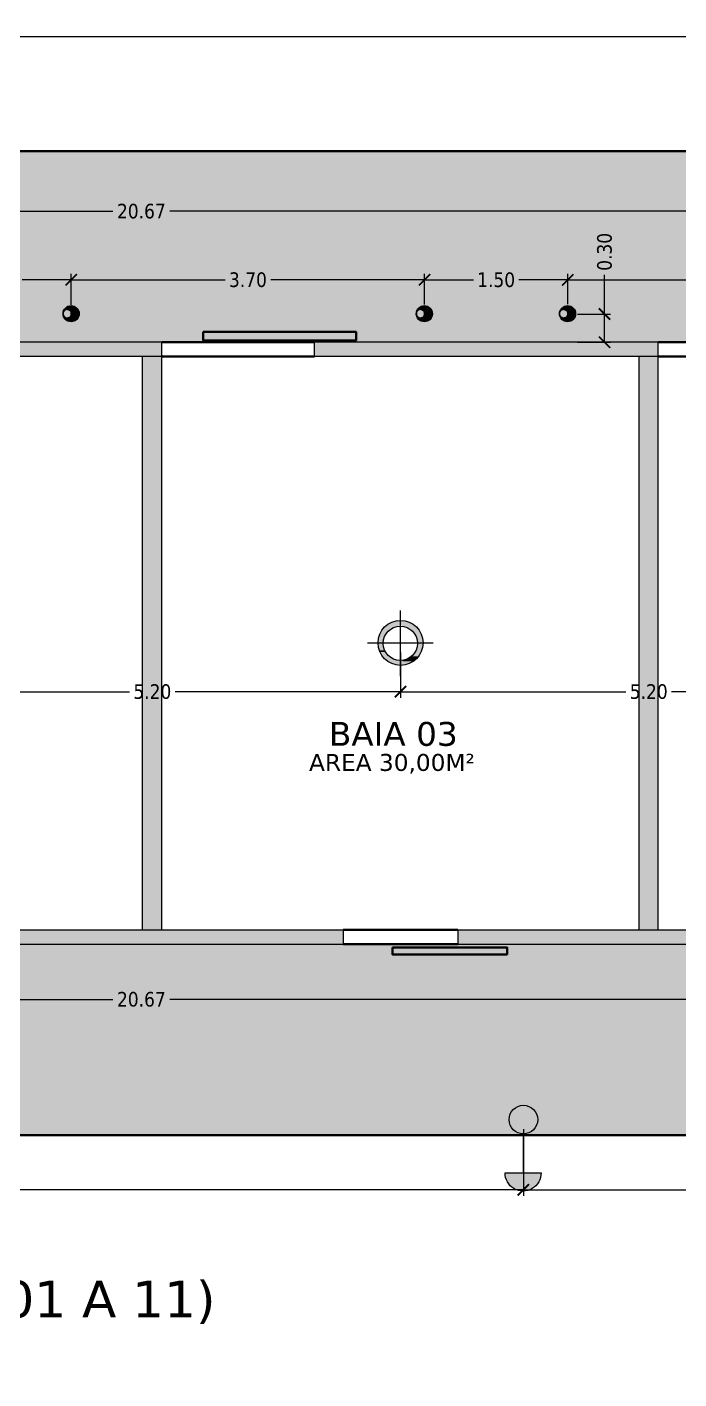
# Model space of a CAD drawing. Header units: millimetres. Extents: x 2543 to 3089, y 1295 to 1485.
# Drawn here: x 2900.89 to 2907.72, y 1409.24 to 1423.4 of the extents above; entities that cross this region are included whole.
import ezdxf

# ---------------------------------------------------------------- set-up
doc = ezdxf.new("R2010")
doc.units = ezdxf.units.MM
doc.layers.get('Defpoints').update_dxf_attribs({"lineweight": 0})
for name, color, linetype, lineweight in [('AF-Indicação coluna', 5, 'Continuous', 20), ('ARQ. Linha Grossa', 5, 'Continuous', 40), ('ARQ. Texto', 7, 'Continuous', 0)]:
    doc.layers.add(name, color=color, linetype=linetype, lineweight=lineweight)
doc.layers.add('ARQ. Hachura', color=7, linetype='Continuous', lineweight=0, true_color=0x9e9e9e)
doc.layers.add('PDF_IM- LUMINOTÉCNICO', color=7, linetype='Continuous', true_color=0xa500a5)
doc.styles.add('NICAZA', font='verdana.ttf', dxfattribs={"width": 0.85})
doc.styles.get("Standard").update_dxf_attribs({"font": 'arial.ttf'})
doc.dimstyles.new('esc-100', dxfattribs={"dimscale": 0.85, "dimtxt": 0.18, "dimasz": 0.14, "dimexe": 0.075, "dimexo": 0.12, "dimgap": 0.06, "dimtad": 0, "dimzin": 0, "dimdsep": 46, "dimtxsty": 'NICAZA', "dimblk": 'ARCHTICK', "dimcen": 0.09, "dimclrd": 7, "dimclre": 7, "dimclrt": 7, "dimadec": 1, "dimazin": 0, "dimtfac": 1, "dimtofl": 0, "dimtmove": 0, "dimatfit": 3, "dimfxl": 1, "dimtolj": 1, "dimtzin": 0, "dimarcsym": 0})

# ---------------------------------------------------------------- blocks, each defined once
blk = doc.blocks.new('_ArchTick')
at = {"color": 0, "linetype": 'ByBlock', "const_width": 0.15}
blk.add_lwpolyline([(-0.5, -0.5), (0.5, 0.5)], dxfattribs=at)
blk = doc.blocks.new('*D33')
at = {"layer": 'AF-Indicação coluna', "color": 7, "lineweight": -2, "transparency": 16777216}
for p, q in [((2891.75, 1420.197), (2891.75, 1421.531)), ((2912.424, 1420.634), (2912.424, 1421.531)), ((2891.75, 1421.467), (2901.789, 1421.467)), ((2912.424, 1421.467), (2902.385, 1421.467))]:
    blk.add_line(p, q, dxfattribs=at)
at = {"layer": 'Defpoints', "color": 0, "transparency": 16777216}
for p in [(2891.75, 1421.467), (2912.424, 1420.532), (2891.75, 1420.095)]:
    blk.add_point(p, dxfattribs=at)
at = {"layer": 'AF-Indicação coluna', "color": 7, "lineweight": -2, "transparency": 16777216, "xscale": 0.119, "yscale": 0.119, "zscale": 0.119, "rotation": 180}
blk.add_blockref('_ArchTick', (2891.75, 1421.467), dxfattribs=at)
at = {"layer": 'AF-Indicação coluna', "color": 7, "lineweight": -2, "transparency": 16777216, "xscale": 0.119, "yscale": 0.119, "zscale": 0.119}
blk.add_blockref('_ArchTick', (2912.424, 1421.467), dxfattribs=at)
at = {"layer": 'AF-Indicação coluna', "color": 7, "transparency": 16777216, "insert": (2902.087, 1421.467), "char_height": 0.153, "attachment_point": 5, "style": 'NICAZA'}
blk.add_mtext('\\A1;20.67', dxfattribs=at)
blk = doc.blocks.new('luminaria psio')
at = {"layer": 'PDF_IM- LUMINOTÉCNICO', "transparency": 33554559}
blk.add_hatch(color=256, dxfattribs=at).paths.add_polyline_path([(0.111, 0.515), (-0.102, 0.515), (-0.135, 0.499), (-0.167, 0.499), (-0.298, 0.434), (-0.429, 0.303), (-0.445, 0.27), (-0.445, 0.254), (-0.462, 0.254), (-0.462, 0.221), (-0.478, 0.205), (-0.478, 0.172), (-0.495, 0.172), (-0.495, 0.123), (-0.511, 0.106), (-0.511, 0.074), (-0.495, 0.106), (-0.478, 0.123), (-0.478, 0.156), (-0.462, 0.172), (-0.445, 0.172), (-0.445, 0.188), (-0.429, 0.205), (-0.413, 0.205), (-0.38, 0.237), (-0.364, 0.237), (-0.364, 0.254), (-0.331, 0.254), (-0.315, 0.27), (-0.184, 0.27), (-0.167, 0.254), (-0.135, 0.254), (-0.135, 0.237), (-0.118, 0.237), (-0.086, 0.221), (-0.086, 0.205), (-0.069, 0.205), (-0.02, 0.156), (-0.02, 0.139), (-0.004, 0.123), (-0.004, 0.106), (0.013, 0.074), (0.013, -0.074), (-0.004, -0.09), (-0.004, -0.123), (-0.036, -0.155), (-0.036, -0.172), (-0.069, -0.204), (-0.086, -0.204), (-0.086, -0.221), (-0.118, -0.221), (-0.135, -0.237), (-0.167, -0.253), (-0.184, -0.253), (-0.216, -0.27), (-0.282, -0.27), (-0.315, -0.253), (-0.331, -0.253), (-0.364, -0.237), (-0.38, -0.221), (-0.396, -0.221), (-0.413, -0.204), (-0.429, -0.204), (-0.445, -0.188), (-0.445, -0.172), (-0.478, -0.139), (-0.478, -0.123), (-0.495, -0.106), (-0.495, -0.09), (-0.511, -0.074), (-0.511, -0.106), (-0.495, -0.123), (-0.495, -0.155), (-0.478, -0.172), (-0.478, -0.204), (-0.462, -0.221), (-0.462, -0.237), (-0.445, -0.253), (-0.445, -0.27), (-0.429, -0.303), (-0.396, -0.319), (-0.38, -0.352), (-0.347, -0.368), (-0.331, -0.401), (-0.135, -0.499), (-0.102, -0.499), (-0.069, -0.515), (0.078, -0.515), (0.111, -0.499), (0.144, -0.499), (0.307, -0.417), (0.356, -0.368), (0.389, -0.352), (0.405, -0.319), (0.422, -0.303), (0.438, -0.27), (0.454, -0.27), (0.454, -0.237), (0.471, -0.237), (0.471, -0.204), (0.487, -0.204), (0.487, -0.155), (0.503, -0.139), (0.503, -0.09), (0.52, -0.074), (0.52, 0.074), (0.503, 0.106), (0.503, 0.156), (0.487, 0.172), (0.487, 0.205), (0.471, 0.205), (0.471, 0.237), (0.454, 0.254), (0.454, 0.27), (0.438, 0.27), (0.405, 0.335), (0.356, 0.385), (0.323, 0.401), (0.307, 0.434), (0.176, 0.499), (0.144, 0.499)])
at = {"layer": 'PDF_IM- LUMINOTÉCNICO', "lineweight": 18}
blk.add_lwpolyline([(0.013, 0.008), (0.013, 0.057), (-0.004, 0.106), (-0.02, 0.156), (-0.053, 0.188), (-0.086, 0.221), (-0.135, 0.254), (-0.184, 0.27), (-0.233, 0.27), (-0.282, 0.27), (-0.331, 0.254), (-0.38, 0.237), (-0.429, 0.205), (-0.462, 0.172), (-0.478, 0.123), (-0.511, 0.074), (-0.511, 0.025), (-0.511, -0.024), (-0.511, -0.074), (-0.478, -0.123), (-0.462, -0.155), (-0.429, -0.204), (-0.38, -0.221), (-0.331, -0.253), (-0.282, -0.27), (-0.233, -0.27), (-0.184, -0.253), (-0.135, -0.237), (-0.086, -0.221), (-0.053, -0.188), (-0.02, -0.139), (-0.004, -0.09), (0.013, -0.041)], close=True, dxfattribs=at)
at = {"layer": 'PDF_IM- LUMINOTÉCNICO', "lineweight": 0}
for points in [[(-0.511, 0.074), (-0.511, 0.074), (-0.511, 0.074)], [(-0.511, 0.074), (-0.511, 0.074), (-0.511, 0.074)], [(0.454, 0.27), (-0.233, 0.27), (0.454, 0.27)], [(0.454, 0.27), (-0.216, 0.27), (0.454, 0.27)], [(0.454, 0.254), (-0.167, 0.254), (0.454, 0.254)], [(0.471, 0.237), (-0.135, 0.237), (0.471, 0.237)], [(-0.511, -0.024), (-0.511, -0.024), (-0.511, -0.024)], [(-0.511, -0.024), (-0.511, -0.024), (-0.511, -0.024)], [(-0.511, -0.074), (-0.511, -0.074), (-0.511, -0.074)], [(-0.511, -0.074), (-0.511, -0.074), (-0.511, -0.074)], [(-0.495, -0.09), (-0.511, -0.074), (-0.495, -0.09)], [(0.454, -0.27), (-0.216, -0.27), (0.454, -0.27)], [(0.454, -0.253), (-0.167, -0.253), (0.454, -0.253)], [(0.471, -0.221), (-0.086, -0.221), (0.471, -0.221)], [(0.52, -0.024), (0.013, -0.024), (0.52, -0.024)]]:
    blk.add_lwpolyline(points, dxfattribs=at)
at = {"layer": 'PDF_IM- LUMINOTÉCNICO', "lineweight": 18}
blk.add_circle((0, 0), 0.52, dxfattribs=at)
blk = doc.blocks.new('*D39')
at = {"color": 7, "lineweight": -2, "transparency": 16777216}
for p, q in [((2899.853, 1420.493), (2899.853, 1420.813)), ((2901.353, 1420.489), (2901.353, 1420.813)), ((2899.853, 1420.749), (2900.367, 1420.749)), ((2901.353, 1420.749), (2900.84, 1420.749))]:
    blk.add_line(p, q, dxfattribs=at)
at = {"layer": 'Defpoints', "color": 0, "transparency": 16777216}
for p in [(2901.353, 1420.749), (2899.853, 1420.391), (2901.353, 1420.387)]:
    blk.add_point(p, dxfattribs=at)
at = {"color": 7, "lineweight": -2, "transparency": 16777216, "xscale": 0.119, "yscale": 0.119, "zscale": 0.119, "rotation": 180}
blk.add_blockref('_ArchTick', (2899.853, 1420.749), dxfattribs=at)
at = {"color": 7, "lineweight": -2, "transparency": 16777216, "xscale": 0.119, "yscale": 0.119, "zscale": 0.119}
blk.add_blockref('_ArchTick', (2901.353, 1420.749), dxfattribs=at)
at = {"color": 7, "transparency": 16777216, "insert": (2900.603, 1420.749), "char_height": 0.153, "attachment_point": 5, "style": 'NICAZA'}
blk.add_mtext('\\A1;1.50', dxfattribs=at)
blk = doc.blocks.new('*D40')
at = {"color": 7, "lineweight": -2, "transparency": 16777216}
for p, q in [((2901.353, 1420.497), (2901.353, 1420.813)), ((2905.053, 1420.492), (2905.053, 1420.813)), ((2901.353, 1420.749), (2902.963, 1420.749)), ((2905.053, 1420.749), (2903.444, 1420.749))]:
    blk.add_line(p, q, dxfattribs=at)
at = {"layer": 'Defpoints', "color": 0, "transparency": 16777216}
for p in [(2905.053, 1420.749), (2901.353, 1420.395), (2905.053, 1420.39)]:
    blk.add_point(p, dxfattribs=at)
at = {"color": 7, "lineweight": -2, "transparency": 16777216, "xscale": 0.119, "yscale": 0.119, "zscale": 0.119, "rotation": 180}
blk.add_blockref('_ArchTick', (2901.353, 1420.749), dxfattribs=at)
at = {"color": 7, "lineweight": -2, "transparency": 16777216, "xscale": 0.119, "yscale": 0.119, "zscale": 0.119}
blk.add_blockref('_ArchTick', (2905.053, 1420.749), dxfattribs=at)
at = {"color": 7, "transparency": 16777216, "insert": (2903.203, 1420.749), "char_height": 0.153, "attachment_point": 5, "style": 'NICAZA'}
blk.add_mtext('\\A1;3.70', dxfattribs=at)
blk = doc.blocks.new('*D41')
at = {"color": 7, "lineweight": -2, "transparency": 16777216}
for p, q in [((2905.053, 1420.501), (2905.053, 1420.813)), ((2906.553, 1420.497), (2906.553, 1420.813)), ((2905.053, 1420.749), (2905.567, 1420.749)), ((2906.553, 1420.749), (2906.04, 1420.749))]:
    blk.add_line(p, q, dxfattribs=at)
at = {"layer": 'Defpoints', "color": 0, "transparency": 16777216}
for p in [(2906.553, 1420.749), (2905.053, 1420.399), (2906.553, 1420.395)]:
    blk.add_point(p, dxfattribs=at)
at = {"color": 7, "lineweight": -2, "transparency": 16777216, "xscale": 0.119, "yscale": 0.119, "zscale": 0.119, "rotation": 180}
blk.add_blockref('_ArchTick', (2905.053, 1420.749), dxfattribs=at)
at = {"color": 7, "lineweight": -2, "transparency": 16777216, "xscale": 0.119, "yscale": 0.119, "zscale": 0.119}
blk.add_blockref('_ArchTick', (2906.553, 1420.749), dxfattribs=at)
at = {"color": 7, "transparency": 16777216, "insert": (2905.803, 1420.749), "char_height": 0.153, "attachment_point": 5, "style": 'NICAZA'}
blk.add_mtext('\\A1;1.50', dxfattribs=at)
blk = doc.blocks.new('*D42')
at = {"color": 7, "lineweight": -2, "transparency": 16777216}
for p, q in [((2906.553, 1420.493), (2906.553, 1420.813)), ((2910.251, 1420.496), (2910.251, 1420.813)), ((2906.553, 1420.749), (2908.161, 1420.749)), ((2910.251, 1420.749), (2908.643, 1420.749))]:
    blk.add_line(p, q, dxfattribs=at)
at = {"layer": 'Defpoints', "color": 0, "transparency": 16777216}
for p in [(2910.251, 1420.749), (2906.553, 1420.391), (2910.251, 1420.394)]:
    blk.add_point(p, dxfattribs=at)
at = {"color": 7, "lineweight": -2, "transparency": 16777216, "xscale": 0.119, "yscale": 0.119, "zscale": 0.119, "rotation": 180}
blk.add_blockref('_ArchTick', (2906.553, 1420.749), dxfattribs=at)
at = {"color": 7, "lineweight": -2, "transparency": 16777216, "xscale": 0.119, "yscale": 0.119, "zscale": 0.119}
blk.add_blockref('_ArchTick', (2910.251, 1420.749), dxfattribs=at)
at = {"color": 7, "transparency": 16777216, "insert": (2908.402, 1420.749), "char_height": 0.153, "attachment_point": 5, "style": 'NICAZA'}
blk.add_mtext('\\A1;3.70', dxfattribs=at)
blk = doc.blocks.new('*D60')
at = {"color": 7, "lineweight": -2, "transparency": 16777216}
for p, q in [((2906.938, 1420.391), (2906.938, 1420.8)), ((2906.655, 1420.391), (2907.002, 1420.391)), ((2906.938, 1420.095), (2906.938, 1420.391)), ((2906.654, 1420.095), (2907.002, 1420.095))]:
    blk.add_line(p, q, dxfattribs=at)
at = {"layer": 'Defpoints', "color": 0, "transparency": 16777216}
for p in [(2906.553, 1420.391), (2906.552, 1420.095), (2906.938, 1420.095)]:
    blk.add_point(p, dxfattribs=at)
at = {"color": 7, "lineweight": -2, "transparency": 16777216, "xscale": 0.119, "yscale": 0.119, "zscale": 0.119}
for p, rotation in [((2906.938, 1420.391), 90), ((2906.938, 1420.095), 270)]:
    blk.add_blockref('_ArchTick', p, dxfattribs=dict(at, rotation=rotation))
at = {"color": 7, "transparency": 16777216, "insert": (2906.938, 1421.042), "char_height": 0.153, "attachment_point": 5, "rotation": 90, "style": 'NICAZA'}
blk.add_mtext('\\A1;0.30', dxfattribs=at)
blk = doc.blocks.new('*D63')
at = {"color": 7, "lineweight": -2, "transparency": 16777216}
for p, q in [((2891.905, 1411.857), (2891.905, 1411.16)), ((2906.088, 1411.857), (2906.088, 1411.16)), ((2891.905, 1411.224), (2898.703, 1411.224)), ((2906.088, 1411.224), (2899.29, 1411.224))]:
    blk.add_line(p, q, dxfattribs=at)
at = {"layer": 'Defpoints', "color": 0, "transparency": 16777216}
for p in [(2891.905, 1411.959), (2906.088, 1411.959), (2906.088, 1411.224)]:
    blk.add_point(p, dxfattribs=at)
at = {"color": 7, "lineweight": -2, "transparency": 16777216, "xscale": 0.119, "yscale": 0.119, "zscale": 0.119, "rotation": 180}
blk.add_blockref('_ArchTick', (2891.905, 1411.224), dxfattribs=at)
at = {"color": 7, "lineweight": -2, "transparency": 16777216, "xscale": 0.119, "yscale": 0.119, "zscale": 0.119}
blk.add_blockref('_ArchTick', (2906.088, 1411.224), dxfattribs=at)
at = {"color": 7, "transparency": 16777216, "insert": (2898.996, 1411.224), "char_height": 0.153, "attachment_point": 5, "style": 'NICAZA'}
blk.add_mtext('\\A1;14.18', dxfattribs=at)
blk = doc.blocks.new('*D65')
at = {"color": 7, "lineweight": -2, "transparency": 16777216}
for p, q in [((2906.088, 1411.857), (2906.088, 1411.16)), ((2920.425, 1411.857), (2920.425, 1411.16)), ((2906.088, 1411.224), (2912.962, 1411.224)), ((2920.425, 1411.224), (2913.551, 1411.224))]:
    blk.add_line(p, q, dxfattribs=at)
at = {"layer": 'Defpoints', "color": 0, "transparency": 16777216}
for p in [(2906.088, 1411.959), (2920.425, 1411.959), (2920.425, 1411.224)]:
    blk.add_point(p, dxfattribs=at)
at = {"color": 7, "lineweight": -2, "transparency": 16777216, "xscale": 0.119, "yscale": 0.119, "zscale": 0.119, "rotation": 180}
blk.add_blockref('_ArchTick', (2906.088, 1411.224), dxfattribs=at)
at = {"color": 7, "lineweight": -2, "transparency": 16777216, "xscale": 0.119, "yscale": 0.119, "zscale": 0.119}
blk.add_blockref('_ArchTick', (2920.425, 1411.224), dxfattribs=at)
at = {"color": 7, "transparency": 16777216, "insert": (2913.256, 1411.224), "char_height": 0.153, "attachment_point": 5, "style": 'NICAZA'}
blk.add_mtext('\\A1;14.34', dxfattribs=at)
blk = doc.blocks.new('*D72')
at = {"layer": 'AF-Indicação coluna', "color": 7, "lineweight": -2, "transparency": 16777216}
for p, q in [((2891.75, 1413.693), (2891.75, 1413.153)), ((2891.75, 1413.217), (2901.788, 1413.217)), ((2912.423, 1413.217), (2902.385, 1413.217)), ((2912.423, 1413.256), (2912.423, 1413.153))]:
    blk.add_line(p, q, dxfattribs=at)
at = {"layer": 'Defpoints', "color": 0, "transparency": 16777216}
for p in [(2891.75, 1413.795), (2912.423, 1413.358), (2891.75, 1413.217)]:
    blk.add_point(p, dxfattribs=at)
at = {"layer": 'AF-Indicação coluna', "color": 7, "lineweight": -2, "transparency": 16777216, "xscale": 0.119, "yscale": 0.119, "zscale": 0.119, "rotation": 180}
blk.add_blockref('_ArchTick', (2891.75, 1413.217), dxfattribs=at)
at = {"layer": 'AF-Indicação coluna', "color": 7, "lineweight": -2, "transparency": 16777216, "xscale": 0.119, "yscale": 0.119, "zscale": 0.119}
blk.add_blockref('_ArchTick', (2912.423, 1413.217), dxfattribs=at)
at = {"layer": 'AF-Indicação coluna', "color": 7, "transparency": 16777216, "insert": (2902.087, 1413.217), "char_height": 0.153, "attachment_point": 5, "style": 'NICAZA'}
blk.add_mtext('\\A1;20.67', dxfattribs=at)
blk = doc.blocks.new('*D76')
at = {"color": 7, "lineweight": -2, "transparency": 16777216}
for p, q in [((2891.75, 1422.197), (2891.75, 1423.358)), ((2949.1, 1422.197), (2949.1, 1423.358)), ((2891.75, 1423.295), (2920.129, 1423.295)), ((2949.1, 1423.295), (2920.722, 1423.295))]:
    blk.add_line(p, q, dxfattribs=at)
at = {"layer": 'Defpoints', "color": 0, "transparency": 16777216}
for p in [(2949.1, 1423.295), (2891.75, 1422.095), (2949.1, 1422.095)]:
    blk.add_point(p, dxfattribs=at)
at = {"color": 7, "lineweight": -2, "transparency": 16777216, "xscale": 0.119, "yscale": 0.119, "zscale": 0.119, "rotation": 180}
blk.add_blockref('_ArchTick', (2891.75, 1423.295), dxfattribs=at)
at = {"color": 7, "lineweight": -2, "transparency": 16777216, "xscale": 0.119, "yscale": 0.119, "zscale": 0.119}
blk.add_blockref('_ArchTick', (2949.1, 1423.295), dxfattribs=at)
at = {"color": 7, "transparency": 16777216, "insert": (2920.425, 1423.295), "char_height": 0.153, "attachment_point": 5, "style": 'NICAZA'}
blk.add_mtext('\\A1;57.35', dxfattribs=at)
blk = doc.blocks.new('arandela')
at = {"layer": 'PDF_IM- LUMINOTÉCNICO', "transparency": 33554559}
blk.add_hatch(color=256, dxfattribs=at).paths.add_polyline_path([(1.211, 0.507), (1.096, 0.507), (1.096, -0.524), (1.178, -0.524), (1.211, -0.507), (1.243, -0.507), (1.407, -0.425), (1.456, -0.376), (1.489, -0.36), (1.505, -0.327), (1.521, -0.311), (1.538, -0.278), (1.571, -0.245), (1.571, -0.213), (1.603, -0.147), (1.603, -0.115), (1.62, -0.082), (1.62, 0.065), (1.603, 0.098), (1.603, 0.131), (1.571, 0.196), (1.571, 0.229), (1.538, 0.262), (1.505, 0.327), (1.456, 0.376), (1.423, 0.393), (1.407, 0.425), (1.276, 0.491), (1.243, 0.491)])
at = {"layer": 'PDF_IM- LUMINOTÉCNICO', "lineweight": 18}
blk.add_lwpolyline([(1.096, -0.524), (1.096, 0.507, -1.019027)], format="xyb", close=True, dxfattribs=at)
blk.add_lwpolyline([(1.096, 0), (0, 0)], dxfattribs=at)
blk = doc.blocks.new('PONTOLUZTETO')
at = {"layer": 'PDF_IM- LUMINOTÉCNICO', "transparency": 33554559}
h = blk.add_hatch(color=256, dxfattribs=at)
h.paths.add_polyline_path([(0.262, -0.393), (0.278, -0.36), (0.294, -0.36), (0.294, -0.344), (0.311, -0.344), (0.393, -0.262), (0.393, -0.245), (0.409, -0.229), (0.409, -0.213), (0.425, -0.196), (0.442, -0.164), (0.442, -0.131), (0.458, -0.131), (0.458, -0.049), (0.474, -0.033), (0.474, 0.033), (0.458, 0.065), (0.458, 0.131), (0.442, 0.147), (0.442, 0.18), (0.425, 0.196), (0.409, 0.229), (0.409, 0.245), (0.376, 0.278), (0.376, 0.294), (0.344, 0.327), (0.327, 0.327), (0.327, 0.344), (0.311, 0.36), (0.294, 0.36), (0.294, 0.376), (0.278, 0.376), (0.262, 0.393), (0.131, 0.458), (0.098, 0.458), (0.065, 0.474), (-0.065, 0.474), (-0.098, 0.458), (-0.131, 0.458), (-0.229, 0.409), (-0.245, 0.393), (-0.278, 0.376), (-0.294, 0.376), (-0.294, 0.36), (-0.311, 0.36), (-0.311, 0.344), (-0.327, 0.344), (-0.327, 0.327), (-0.344, 0.327), (-0.344, 0.311), (-0.36, 0.311), (-0.376, 0.294), (-0.376, 0.262), (-0.393, 0.262), (-0.393, 0.245), (-0.409, 0.229), (-0.425, 0.196), (-0.425, 0.18), (-0.442, 0.164), (-0.442, 0.115), (-0.458, 0.098), (-0.458, -0.098), (-0.442, -0.115), (-0.442, -0.164), (-0.425, -0.164), (-0.425, -0.196), (-0.393, -0.229), (-0.393, -0.245), (-0.376, -0.262), (-0.376, -0.278), (-0.36, -0.294), (-0.344, -0.294), (-0.344, -0.311), (-0.327, -0.327), (-0.311, -0.327), (-0.311, -0.344), (-0.294, -0.344), (-0.294, -0.36), (-0.278, -0.36), (-0.229, -0.409), (-0.196, -0.425), (-0.164, -0.425), (-0.098, -0.458), (0.098, -0.458), (0.164, -0.425), (0.196, -0.425)])
h.paths.add_polyline_path([(-0.049, -0.36), (-0.065, -0.344), (-0.098, -0.344), (-0.131, -0.327), (-0.147, -0.327), (-0.18, -0.311), (-0.196, -0.294), (-0.213, -0.294), (-0.278, -0.229), (-0.278, -0.213), (-0.294, -0.213), (-0.311, -0.196), (-0.327, -0.164), (-0.327, -0.131), (-0.344, -0.131), (-0.344, -0.082), (-0.36, -0.065), (-0.36, 0.065), (-0.344, 0.098), (-0.344, 0.131), (-0.327, 0.147), (-0.327, 0.18), (-0.311, 0.196), (-0.294, 0.229), (-0.278, 0.229), (-0.278, 0.245), (-0.262, 0.262), (-0.245, 0.262), (-0.229, 0.278), (-0.229, 0.294), (-0.213, 0.311), (-0.196, 0.311), (-0.18, 0.327), (-0.147, 0.327), (-0.147, 0.344), (-0.131, 0.344), (-0.098, 0.36), (-0.049, 0.36), (-0.016, 0.376), (0.016, 0.376), (0.049, 0.36), (0.098, 0.36), (0.131, 0.344), (0.164, 0.344), (0.164, 0.327), (0.18, 0.327), (0.196, 0.311), (0.213, 0.311), (0.229, 0.294), (0.229, 0.278), (0.262, 0.262), (0.294, 0.229), (0.311, 0.196), (0.327, 0.18), (0.327, 0.164), (0.344, 0.147), (0.344, 0.115), (0.36, 0.098), (0.36, -0.098), (0.344, -0.115), (0.344, -0.131), (0.311, -0.196), (0.262, -0.245), (0.262, -0.262), (0.229, -0.278), (0.213, -0.294), (0.196, -0.294), (0.164, -0.327), (0.131, -0.327), (0.098, -0.344), (0.082, -0.344), (0.049, -0.36)], flags=0)
at = {"layer": 'PDF_IM- LUMINOTÉCNICO', "lineweight": 18}
for points in [[(0, -0.687), (0, 0.687)], [(0.687, 0), (-0.687, 0)]]:
    blk.add_lwpolyline(points, dxfattribs=at)
at = {"layer": 'PDF_IM- LUMINOTÉCNICO', "lineweight": 0}
for points in [[(-0.327, -0.164), (-0.442, -0.164), (-0.327, -0.164)], [(0.294, -0.36), (0.049, -0.36), (0.294, -0.36)], [(0.327, -0.327), (0.164, -0.327), (0.327, -0.327)], [(0.36, -0.294), (0.213, -0.294), (0.36, -0.294)]]:
    blk.add_lwpolyline(points, dxfattribs=at)
at = {"layer": 'PDF_IM- LUMINOTÉCNICO', "lineweight": 18}
for centre, radius in [((0.003, 0.008), 0.471), ((-0.001, -0.002), 0.361)]:
    blk.add_circle(centre, radius, dxfattribs=at)
blk = doc.blocks.new('*D89')
at = {"color": 7, "lineweight": -2, "transparency": 16777216}
for p, q in [((2899.602, 1416.847), (2899.602, 1416.374)), ((2904.802, 1416.847), (2904.802, 1416.374)), ((2899.602, 1416.438), (2901.962, 1416.438)), ((2904.802, 1416.438), (2902.442, 1416.438))]:
    blk.add_line(p, q, dxfattribs=at)
at = {"layer": 'Defpoints', "color": 0, "transparency": 16777216}
for p in [(2899.602, 1416.949), (2904.802, 1416.949), (2904.802, 1416.438)]:
    blk.add_point(p, dxfattribs=at)
at = {"color": 7, "lineweight": -2, "transparency": 16777216, "xscale": 0.119, "yscale": 0.119, "zscale": 0.119, "rotation": 180}
blk.add_blockref('_ArchTick', (2899.602, 1416.438), dxfattribs=at)
at = {"color": 7, "lineweight": -2, "transparency": 16777216, "xscale": 0.119, "yscale": 0.119, "zscale": 0.119}
blk.add_blockref('_ArchTick', (2904.802, 1416.438), dxfattribs=at)
at = {"color": 7, "transparency": 16777216, "insert": (2902.202, 1416.438), "char_height": 0.153, "attachment_point": 5, "style": 'NICAZA'}
blk.add_mtext('\\A1;5.20', dxfattribs=at)
blk = doc.blocks.new('*D90')
at = {"color": 7, "lineweight": -2, "transparency": 16777216}
for p, q in [((2904.8, 1416.842), (2904.8, 1416.374)), ((2910.002, 1416.847), (2910.002, 1416.374)), ((2904.8, 1416.438), (2907.161, 1416.438)), ((2910.002, 1416.438), (2907.641, 1416.438))]:
    blk.add_line(p, q, dxfattribs=at)
at = {"layer": 'Defpoints', "color": 0, "transparency": 16777216}
for p in [(2904.8, 1416.944), (2910.002, 1416.949), (2910.002, 1416.438)]:
    blk.add_point(p, dxfattribs=at)
at = {"color": 7, "lineweight": -2, "transparency": 16777216, "xscale": 0.119, "yscale": 0.119, "zscale": 0.119, "rotation": 180}
blk.add_blockref('_ArchTick', (2904.8, 1416.438), dxfattribs=at)
at = {"color": 7, "lineweight": -2, "transparency": 16777216, "xscale": 0.119, "yscale": 0.119, "zscale": 0.119}
blk.add_blockref('_ArchTick', (2910.002, 1416.438), dxfattribs=at)
at = {"color": 7, "transparency": 16777216, "insert": (2907.401, 1416.438), "char_height": 0.153, "attachment_point": 5, "style": 'NICAZA'}
blk.add_mtext('\\A1;5.20', dxfattribs=at)

msp = doc.modelspace()

# ---------------------------------------------------------------- hatches: boundary and pattern name
at = {"layer": 'ARQ. Hachura', "transparency": 33554587}
h = msp.add_hatch(color=9, dxfattribs=at)
h.dxf.hatch_style = 1
h.paths.add_polyline_path([(2949.1, 1422.095), (2891.75, 1422.095), (2891.75, 1420.095), (2949.1, 1420.095)])
at = {"layer": 'ARQ. Hachura', "true_color": 0x636466, "transparency": 33554630}
h = msp.add_hatch(color=251, dxfattribs=at)
h.dxf.hatch_style = 1
h.paths.add_polyline_path([(2897.1, 1420.095), (2893.5, 1420.095), (2893.5, 1419.945), (2897.1, 1419.945)])
h.paths.add_polyline_path([(2891.9, 1419.945), (2891.9, 1420.095), (2891.75, 1420.095), (2891.756, 1414.063, -1), (2891.888, 1414.063)], flags=17)
h.paths.add_polyline_path([(2902.3, 1420.095), (2898.7, 1420.095), (2898.7, 1419.945), (2902.3, 1419.945)])
h.paths.add_polyline_path([(2891.888, 1414.063), (2891.9, 1419.945), (2891.9, 1413.795), (2891.75, 1413.795), (2891.75, 1420.095), (2891.756, 1414.062, -1.001048)])
h.paths.add_polyline_path([(2907.5, 1420.095), (2903.9, 1420.095), (2903.9, 1419.945), (2907.5, 1419.945)])
h.paths.add_polyline_path([(2912.7, 1420.095), (2909.1, 1420.095), (2909.1, 1419.945), (2912.7, 1419.945)])
h.paths.add_polyline_path([(2917.9, 1420.095), (2914.3, 1420.095), (2914.3, 1419.945), (2917.9, 1419.945)])
h.paths.add_polyline_path([(2923.1, 1420.095), (2919.5, 1420.095), (2919.5, 1419.945), (2923.1, 1419.945)])
h.paths.add_polyline_path([(2928.3, 1420.095), (2924.7, 1420.095), (2924.7, 1419.945), (2928.3, 1419.945)])
h.paths.add_polyline_path([(2933.5, 1420.095), (2929.9, 1420.095), (2929.9, 1419.945), (2933.5, 1419.945)])
h.paths.add_polyline_path([(2938.7, 1420.095), (2935.1, 1420.095), (2935.1, 1419.945), (2938.7, 1419.945)])
h.paths.add_polyline_path([(2943.9, 1420.095), (2940.3, 1420.095), (2940.3, 1419.945), (2943.9, 1419.945)])
h.paths.add_polyline_path([(2949.1, 1420.095), (2945.5, 1420.095), (2945.5, 1419.945), (2949.1, 1419.945)])
at = {"layer": 'ARQ. Hachura', "true_color": 0x636466, "transparency": 33554521}
h = msp.add_hatch(color=251, dxfattribs=at)
h.dxf.hatch_style = 1
h.paths.add_polyline_path([(2899, 1413.945), (2897.05, 1413.945), (2895, 1413.945), (2895, 1413.795), (2899, 1413.795)])
h.paths.add_polyline_path([(2897.1, 1419.945), (2896.9, 1419.945), (2896.9, 1413.945), (2897.05, 1413.945), (2897.1, 1413.945)])
h.paths.add_polyline_path([(2893.8, 1413.945), (2891.9, 1413.945), (2891.9, 1413.795), (2893.8, 1413.795)])
h.paths.add_polyline_path([(2904.2, 1413.945), (2902.2, 1413.945), (2900.2, 1413.945), (2900.2, 1413.795), (2904.2, 1413.795)])
h.paths.add_polyline_path([(2902.3, 1419.945), (2902.1, 1419.945), (2902.1, 1413.945), (2902.2, 1413.945), (2902.3, 1413.945)])
h.paths.add_polyline_path([(2909.4, 1413.945), (2907.35, 1413.945), (2905.4, 1413.945), (2905.4, 1413.795), (2909.4, 1413.795)])
h.paths.add_polyline_path([(2907.5, 1419.945), (2907.3, 1419.945), (2907.3, 1413.945), (2907.35, 1413.945), (2907.5, 1413.945)])
h.paths.add_polyline_path([(2912.7, 1419.945), (2912.5, 1419.945), (2912.5, 1413.945), (2912.7, 1413.945)])
h.paths.add_polyline_path([(2914.6, 1413.945), (2912.7, 1413.945), (2912.5, 1413.945), (2910.6, 1413.945), (2910.6, 1413.795), (2914.6, 1413.795)])
h.paths.add_polyline_path([(2917.9, 1419.945), (2917.7, 1419.945), (2917.7, 1413.945), (2915.8, 1413.945), (2915.8, 1413.795), (2919.8, 1413.795), (2919.8, 1413.945), (2917.9, 1413.945)])
h.paths.add_polyline_path([(2923.1, 1419.945), (2922.9, 1419.945), (2922.9, 1413.945), (2921, 1413.945), (2921, 1413.795), (2925, 1413.795), (2925, 1413.945), (2923.1, 1413.945)])
h.paths.add_polyline_path([(2928.3, 1419.945), (2928.1, 1419.945), (2928.1, 1413.945), (2926.2, 1413.945), (2926.2, 1413.795), (2930.2, 1413.795), (2930.2, 1413.945), (2928.3, 1413.945)])
h.paths.add_polyline_path([(2933.5, 1419.945), (2933.3, 1419.945), (2933.3, 1413.945), (2931.4, 1413.945), (2931.4, 1413.795), (2935.4, 1413.795), (2935.4, 1413.945), (2933.5, 1413.945)])
h.paths.add_polyline_path([(2938.7, 1419.945), (2938.5, 1419.945), (2938.5, 1413.945), (2936.6, 1413.945), (2936.6, 1413.795), (2940.6, 1413.795), (2940.6, 1413.945), (2938.7, 1413.945)])
h.paths.add_polyline_path([(2943.9, 1419.945), (2943.7, 1419.945), (2943.7, 1413.945), (2943.9, 1413.945)])
h.paths.add_polyline_path([(2945.8, 1413.945), (2943.9, 1413.945), (2943.7, 1413.945), (2941.8, 1413.945), (2941.8, 1413.795), (2945.8, 1413.795)])
at = {"layer": 'ARQ. Hachura', "transparency": 33554587}
h = msp.add_hatch(color=9, dxfattribs=at)
h.dxf.hatch_style = 1
h.paths.add_polyline_path([(2949.1, 1413.795), (2891.75, 1413.795), (2891.75, 1411.795), (2949.1, 1411.795)])

# ---------------------------------------------------------------- linework, layer by layer
at = {"layer": 'AF-Indicação coluna'}
for p, q in [((2902.3, 1420.095), (2898.7, 1420.095)), ((2902.3, 1419.945), (2902.3, 1420.095)), ((2907.5, 1420.095), (2903.9, 1420.095)), ((2903.9, 1419.945), (2903.9, 1420.095)), ((2907.5, 1419.945), (2907.5, 1420.095)), ((2907.5, 1413.945), (2907.5, 1420.095)), ((2902.3, 1419.945), (2898.7, 1419.945)), ((2902.1, 1413.945), (2902.1, 1419.945)), ((2902.3, 1413.945), (2902.3, 1419.945)), ((2907.5, 1419.945), (2903.9, 1419.945)), ((2907.3, 1413.945), (2907.3, 1419.945)), ((2900.2, 1413.945), (2902.2, 1413.945)), ((2902.2, 1413.945), (2904.2, 1413.945)), ((2904.2, 1413.945), (2904.2, 1413.795)), ((2905.4, 1413.945), (2907.35, 1413.945)), ((2905.4, 1413.945), (2905.4, 1413.795)), ((2907.35, 1413.945), (2909.4, 1413.945)), ((2900.2, 1413.795), (2904.2, 1413.795)), ((2905.4, 1413.795), (2909.4, 1413.795))]:
    msp.add_line(p, q, dxfattribs=at)
msp.add_circle((2906.088, 1411.959), 0.15, dxfattribs=at)
at = {"layer": 'ARQ. Linha Grossa', "color": 251, "true_color": 0x636466}
for p, q in [((2949.1, 1422.095), (2891.75, 1422.095)), ((2902.3, 1420.095), (2903.9, 1420.095)), ((2907.5, 1420.095), (2909.1, 1420.095)), ((2903.9, 1419.945), (2902.3, 1419.945)), ((2909.1, 1419.945), (2907.5, 1419.945)), ((2904.2, 1413.945), (2905.4, 1413.945)), ((2905.4, 1413.795), (2904.2, 1413.795)), ((2891.75, 1411.795), (2949.1, 1411.795))]:
    msp.add_line(p, q, dxfattribs=at)
for points in [[(2902.735, 1420.204), (2904.335, 1420.204), (2904.335, 1420.114), (2902.735, 1420.114)], [(2904.717, 1413.761), (2905.917, 1413.761), (2905.917, 1413.687), (2904.717, 1413.687)]]:
    msp.add_lwpolyline(points, close=True, dxfattribs=at)

# ---------------------------------------------------------------- block references
at = {"layer": 'ARQ. Linha Grossa'}
for name, p, xscale, yscale, zscale in [('luminaria psio', (2901.351, 1420.394), 0.1626700142454813, 0.1626700142454813, 0.1626700142454813), ('luminaria psio', (2905.051, 1420.394), 0.1626700142454813, 0.1626700142454813, 0.1626700142454813), ('luminaria psio', (2906.551, 1420.394), 0.1626700142454813, 0.1626700142454813, 0.1626700142454813), ('PONTOLUZTETO', (2904.8, 1416.945), 0.5, 0.5, 0.5)]:
    msp.add_blockref(name, p, dxfattribs=dict(at, xscale=xscale, yscale=yscale, zscale=zscale))
at = {"layer": 'ARQ. Linha Grossa', "xscale": 0.3650523665493891, "yscale": 0.3650523665493891, "zscale": 0.3650523665493891, "rotation": 270}
msp.add_blockref('arandela', (2906.088, 1411.802), dxfattribs=at)

# ---------------------------------------------------------------- texts
at = {"layer": 'ARQ. Texto', "attachment_point": 1}
for s, insert, char_height, width in [('{\\fVerdana|b0|i0|c0|p34;BAIA 03}', (2904.051, 1416.121), 0.24977, 7.20832), ('{\\fVerdana|b0|i0|c0|p34;AREA 30,00M²}', (2903.843, 1415.786), 0.17726, 5.11574), ('{\\fVerdana|b0|i0|c0|p34;PLANTA BAIXA BAIAS - BLOCO 1 (01 A 11)\\PSEM ESCALAS}', (2891.863, 1410.271), 0.38242, 12.24707)]:
    msp.add_mtext(s, dxfattribs=dict(at, insert=insert, char_height=char_height, width=width))

# ---------------------------------------------------------------- dimensions: what is measured, and where the dimension line sits
for base, p1, p2, picture, middle in [((2949.1, 1423.295), (2891.75, 1422.095), (2949.1, 1422.095), '*D76', (2920.425, 1423.295)), ((2901.353, 1420.749), (2899.853, 1420.391), (2901.353, 1420.387), '*D39', (2900.603, 1420.749)), ((2905.053, 1420.749), (2901.353, 1420.395), (2905.053, 1420.39), '*D40', (2903.203, 1420.749)), ((2906.553, 1420.749), (2905.053, 1420.399), (2906.553, 1420.395), '*D41', (2905.803, 1420.749)), ((2910.251, 1420.749), (2906.553, 1420.391), (2910.251, 1420.394), '*D42', (2908.402, 1420.749)), ((2904.802, 1416.438), (2899.602, 1416.949), (2904.802, 1416.949), '*D89', (2902.202, 1416.438)), ((2910.002, 1416.438), (2904.8, 1416.944), (2910.002, 1416.949), '*D90', (2907.401, 1416.438)), ((2906.088, 1411.224), (2891.905, 1411.959), (2906.088, 1411.959), '*D63', (2898.996, 1411.224)), ((2920.425, 1411.224), (2906.088, 1411.959), (2920.425, 1411.959), '*D65', (2913.256, 1411.224))]:
    dim = msp.add_linear_dim(base=base, p1=p1, p2=p2, dimstyle='esc-100')
    dim.commit()
    dim.dimension.update_dxf_attribs({"geometry": picture, "text_midpoint": middle})
dim = msp.add_linear_dim(base=(2906.938, 1420.095), p1=(2906.553, 1420.391), p2=(2906.552, 1420.095), angle=90, dimstyle='esc-100')
dim.commit()
dim.dimension.update_dxf_attribs({"geometry": '*D60', "text_midpoint": (2906.938, 1421.042), "dimtype": 160})
at = {"layer": 'AF-Indicação coluna'}
for base, p1, p2, picture, middle in [((2891.75, 1421.467), (2912.424, 1420.532), (2891.75, 1420.095), '*D33', (2902.087, 1421.467)), ((2891.75, 1413.217), (2912.423, 1413.358), (2891.75, 1413.795), '*D72', (2902.087, 1413.217))]:
    dim = msp.add_linear_dim(base=base, p1=p1, p2=p2, dimstyle='esc-100', dxfattribs=at)
    dim.commit()
    dim.dimension.update_dxf_attribs({"geometry": picture, "text_midpoint": middle})

doc.saveas('drawing.dxf')
